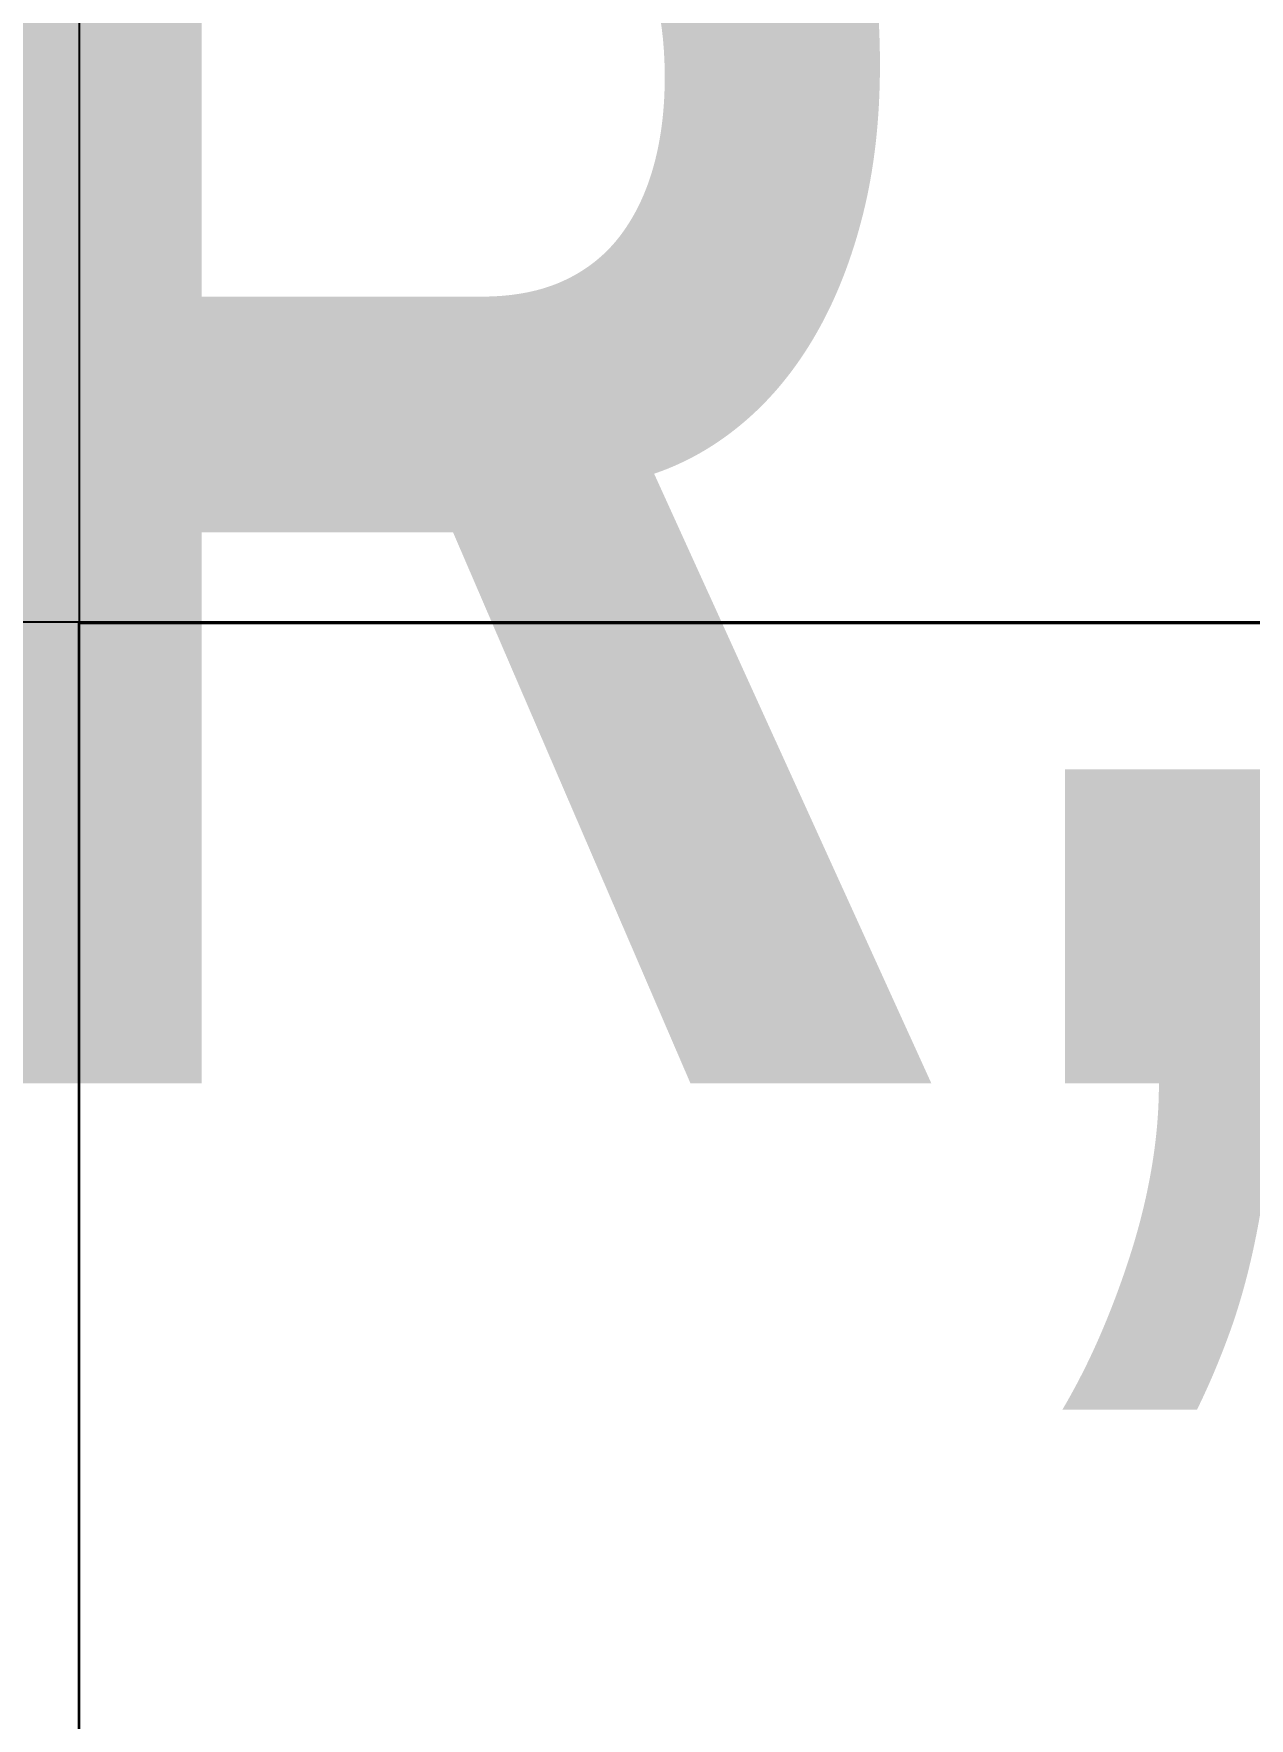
# Model space of a CAD drawing. Extents: x -12260 to 57327, y -29287 to 19916.
# Drawn here: x 45369.7 to 45537.2, y -6591.1 to -6358.9 of the extents above; entities that cross this region are included whole.
import ezdxf
from ezdxf.enums import TextEntityAlignment as Align

# ---------------------------------------------------------------- set-up
doc = ezdxf.new("R2010")
doc.units = 0
doc.header["$LTSCALE"] = 0.25
doc.linetypes.add('DASHDOT', pattern=[25.4, 12.7, -6.35, 0, -6.35])
for name, color, linetype, lineweight in [('01-First Floor$0$72_EGR_BASE_TEXT', 252, 'Continuous', 5), ('E-LITE-CIRC-NUMB', 6, 'Continuous', 25), ('E-LITE-CLNG', 150, 'Continuous', 35), ('E-LITE-CLNG-CNDT', 6, 'DASHDOT', 35), ('E-LITE-CTRL', 6, 'Continuous', 25), ('E-LITE-IDEN', 6, 'Continuous', 25)]:
    doc.layers.add(name, color=color, linetype=linetype, lineweight=lineweight)
doc.layers.add('01-First Floor$0$FALSE CEILING', color=251, linetype='Continuous')
doc.styles.add('01-First Floor$0$X3G_ENTITY_9EC9', font='swisscl.ttf', dxfattribs={"height": 0.2})
doc.styles.add('DC_SIMPLEX', font='SIMPLEX.shx', dxfattribs={"width": 0.7})

# ---------------------------------------------------------------- blocks, each defined once
blk = doc.blocks.new('01-First Floor')
at = {"layer": '01-First Floor$0$FALSE CEILING', "linetype": 'Continuous'}
for p, q in [((45376, -9440), (45376, -6200)), ((44776, -6440), (48976, -6440))]:
    blk.add_line(p, q, dxfattribs=at)
at = {"layer": '01-First Floor$0$72_EGR_BASE_TEXT', "insert": (47012.36, -6303.6, -0.07), "char_height": 200, "width": 4223.97, "attachment_point": 2, "style": '01-First Floor$0$X3G_ENTITY_9EC9'}
blk.add_mtext('{\\fSwis721 LtCn BT|b1|i0|c0|p34;EAR, NOSE, THROAT CONSULTATION / EXAMINATION ROOM}', dxfattribs=at)
blk = doc.blocks.new('*U16')
blk.add_lwpolyline([(-300, 300), (-300, -300), (300, -300), (300, 300)], close=True)
at = {"layer": 'E-LITE-CIRC-NUMB', "style": 'DC_SIMPLEX', "width": 0.7, "flags": 8}
blk.add_attdef('CIRCUIT', text='', height=200, rotation=0, dxfattribs=at).set_placement((-473.9, 300), align=Align.RIGHT)
at = {"layer": 'E-LITE-CTRL', "style": 'DC_SIMPLEX', "width": 0.7, "flags": 8}
blk.add_attdef('CONTROL', (1118.9, -935), '', height=200, rotation=360, dxfattribs=at)
at = {"layer": 'E-LITE-IDEN', "style": 'DC_SIMPLEX', "width": 0.7, "flags": 8}
blk.add_attdef('TYPE', (460.41, 457.65), '', height=200, rotation=360, dxfattribs=at)

msp = doc.modelspace()

# ---------------------------------------------------------------- block references
at = {"layer": 'E-LITE-CLNG', "xscale": -1}
msp.add_blockref('*U16', (45675.96, -6740.11), dxfattribs=at)
at = {"layer": 'E-LITE-CLNG-CNDT'}
msp.add_blockref('01-First Floor', (0, 0), dxfattribs=at)

doc.saveas('drawing.dxf')
